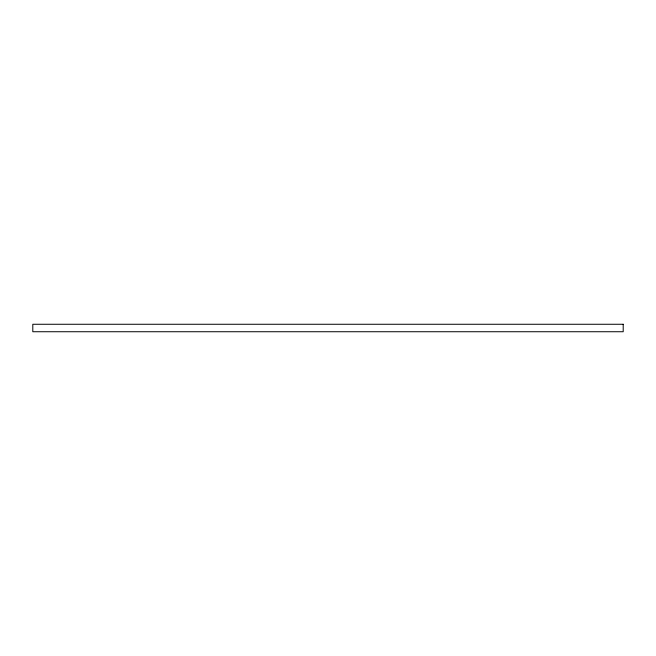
<?xml version="1.0" encoding="UTF-8"?>
<svg xmlns="http://www.w3.org/2000/svg" width="656" height="656" viewBox="0 0 656 656"><rect width="100%" height="100%" fill="white"/><g stroke="black" fill="none" stroke-linecap="round" stroke-linejoin="round"><path stroke-width="0.98" d="M623.2 324.269L32.8 324.269L32.8 331.731L623.2 331.731L623.2 324.269"/></g></svg>
